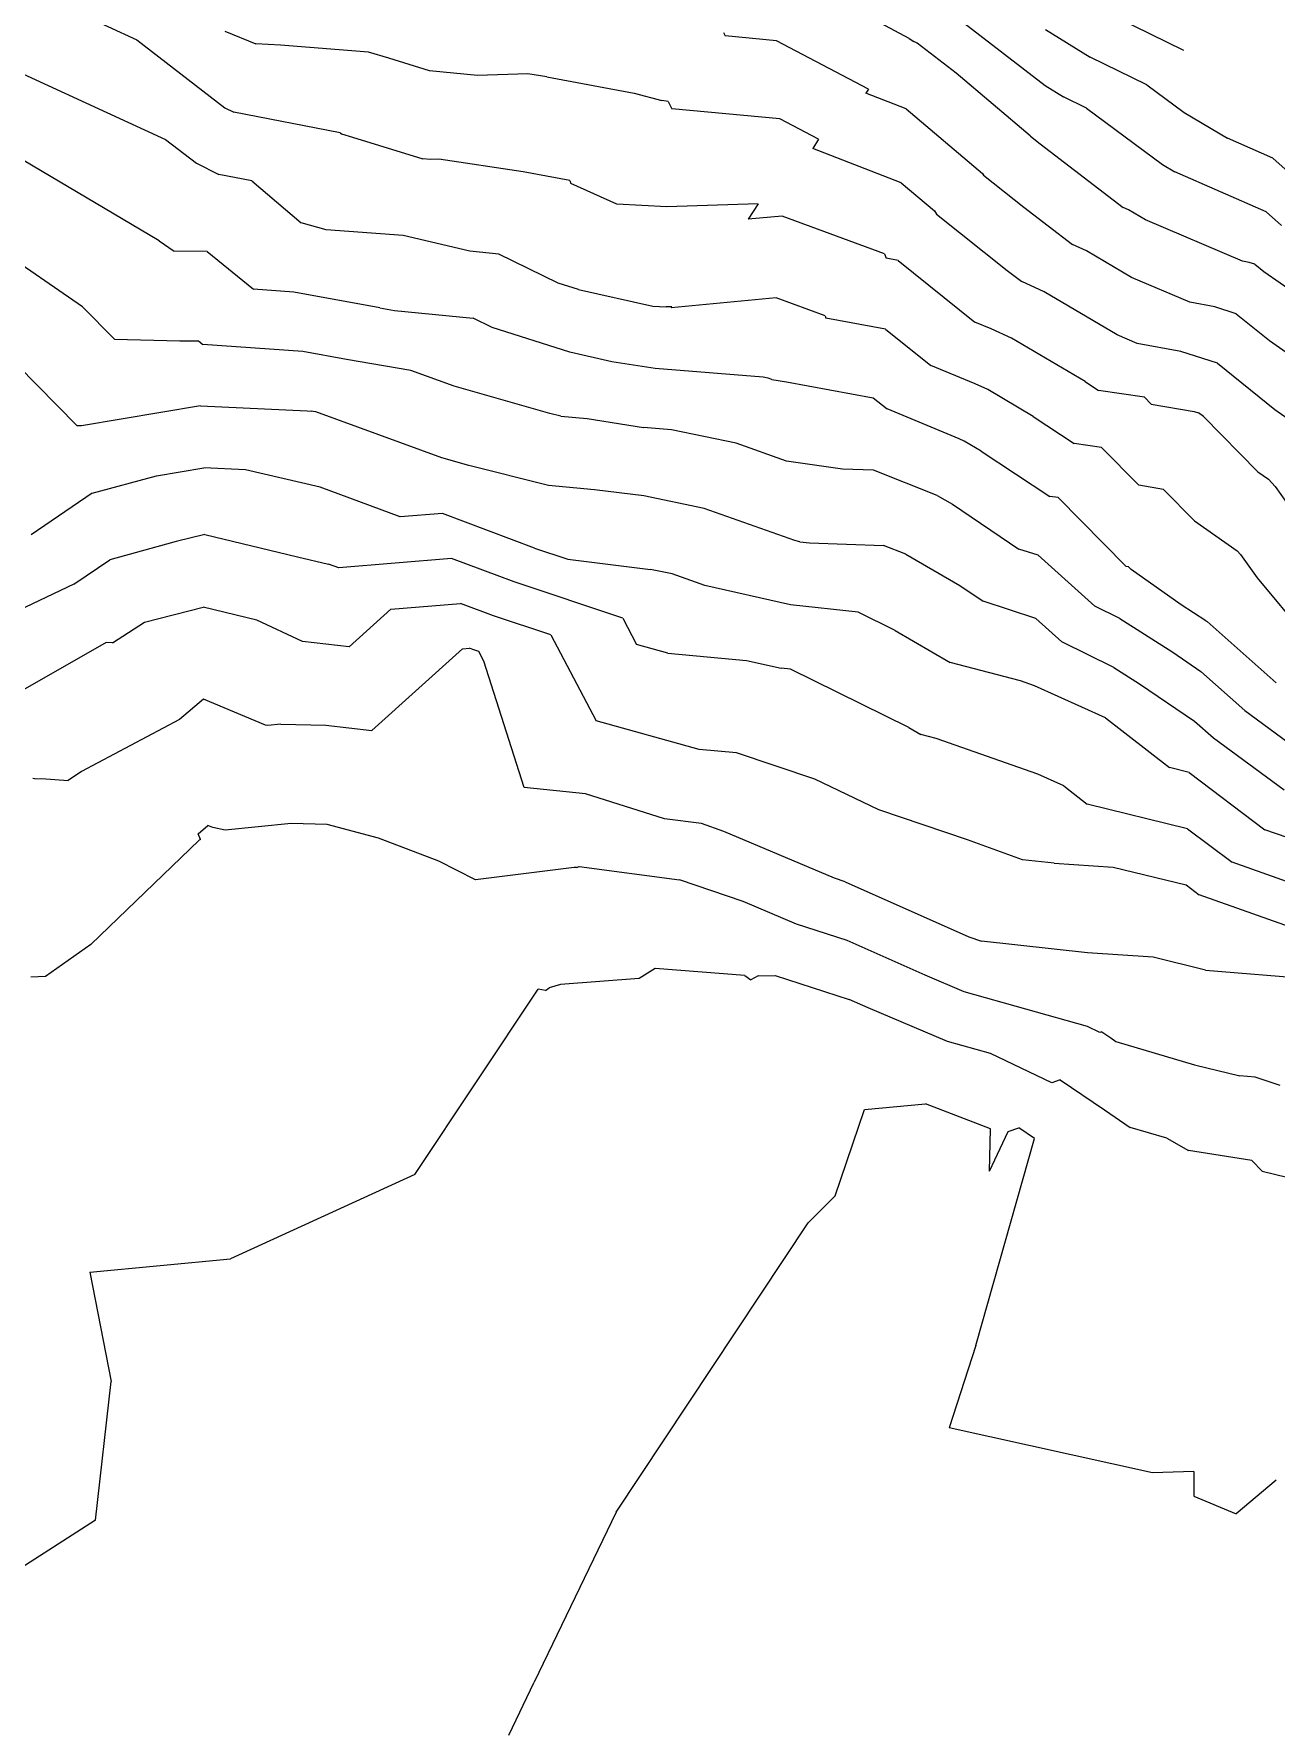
# Model space of a CAD drawing. Header units: metres. Extents: x -1120501 to 1198934, y -4928884 to 66998.
# Drawn here: x 62.3 to 189.1, y -487.8 to -314.7 of the extents above; entities that cross this region are included whole.
import ezdxf

# ---------------------------------------------------------------- set-up
doc = ezdxf.new("R2010")
doc.units = ezdxf.units.M
doc.layers.add('SURF2CONTOURS', color=7, linetype='Continuous', lineweight=0)

msp = doc.modelspace()

# ---------------------------------------------------------------- linework, layer by layer
at = {"color": 7, "lineweight": 0}
msp.add_circle((-684.64, 190.5), 66807.04, dxfattribs=at)
at = {"layer": 'SURF2CONTOURS', "color": 4, "linetype": 'Continuous', "lineweight": -3}
for p, q in [((151.63, -315.18, 252), (138.12, -307.91, 252)), ((81.76, -314.42, 251), (84.91, -315.73, 251)), ((165.54, -314.25, 253), (170.09, -317.08, 253)), ((87.43, -315.86, 251), (84.91, -315.73, 251)), ((96.43, -316.57, 251), (87.43, -315.86, 251)), ((98.51, -317.18, 251), (96.43, -316.57, 251)), ((151.63, -315.18, 252), (152.09, -315.47, 252)), ((152.45, -315.65, 252), (152.09, -315.47, 252)), ((156.42, -318.71, 252), (152.45, -315.65, 252)), ((59.45, -318, 250), (75.71, -325.46, 250)), ((102.65, -318.46, 251), (98.51, -317.18, 251)), ((175.88, -319.91, 253), (170.09, -317.08, 253)), ((107.54, -318.96, 251), (102.65, -318.46, 251)), ((112.7, -318.78, 251), (107.54, -318.96, 251)), ((114.63, -319.07, 251), (112.7, -318.78, 251)), ((114.63, -319.07, 251), (123.54, -320.75, 251)), ((163.98, -325.11, 252), (156.42, -318.71, 252)), ((175.88, -319.91, 253), (179.68, -322.72, 253)), ((123.54, -320.75, 251), (126.36, -321.49, 251)), ((127.03, -321.61, 251), (126.36, -321.49, 251)), ((127.03, -321.61, 251), (127.38, -322.34, 251)), ((138.4, -323.38, 251), (127.38, -322.34, 251)), ((142.35, -325.45, 251), (138.4, -323.38, 251)), ((179.68, -322.72, 253), (184.12, -325.35, 253)), ((163.98, -325.11, 252), (164, -325.15, 252)), ((164, -325.15, 252), (164.98, -325.93, 252)), ((188.73, -327.38, 253), (184.12, -325.35, 253)), ((75.71, -325.46, 250), (78.85, -327.88, 250)), ((142.35, -325.45, 251), (141.78, -326.39, 251)), ((150.81, -329.88, 251), (141.78, -326.39, 251)), ((164.98, -325.93, 252), (173.48, -332.4, 252)), ((78.85, -327.88, 250), (81.13, -329.05, 250)), ((188.73, -327.38, 253), (192.8, -330.98, 253)), ((67.22, -342.54, 249), (48.36, -329.59, 249)), ((84.53, -329.7, 250), (81.13, -329.05, 250)), ((84.53, -329.7, 250), (89.54, -333.98, 250)), ((150.81, -329.88, 251), (154.22, -332.77, 251)), ((92.11, -334.7, 250), (89.54, -333.98, 250)), ((154.22, -332.77, 251), (154.4, -333.08, 251)), ((154.4, -333.08, 251), (161.64, -338.84, 251)), ((174.01, -332.64, 252), (173.48, -332.4, 252)), ((175.74, -333.66, 252), (174.01, -332.64, 252)), ((185.64, -337.89, 252), (175.74, -333.66, 252)), ((99.96, -335.28, 250), (92.11, -334.7, 250)), ((106.77, -336.87, 250), (99.96, -335.28, 250)), ((109.74, -337.17, 250), (106.77, -336.87, 250)), ((115.77, -340.12, 250), (109.74, -337.17, 250)), ((161.64, -338.84, 251), (163.11, -339.95, 251)), ((186.34, -338.01, 252), (185.64, -337.89, 252)), ((186.92, -338.2, 252), (186.34, -338.01, 252)), ((186.92, -338.2, 252), (187.83, -338.94, 252)), ((187.83, -338.94, 252), (198.22, -346.19, 252)), ((117.85, -340.78, 250), (115.77, -340.12, 250)), ((117.85, -340.78, 250), (125.45, -342.49, 250)), ((165.4, -341.01, 251), (163.11, -339.95, 251)), ((67.22, -342.54, 249), (70.49, -345.86, 249)), ((125.45, -342.49, 250), (126.81, -342.56, 250)), ((127.38, -342.54, 250), (126.81, -342.56, 250)), ((138.04, -341.64, 250), (127.32, -342.64, 250)), ((127.38, -342.54, 250), (127.32, -342.64, 250)), ((143.03, -343.48, 250), (138.04, -341.64, 250)), ((172.87, -345.42, 251), (165.4, -341.01, 251)), ((143.03, -343.48, 250), (143.11, -343.69, 250)), ((149.22, -344.83, 250), (143.11, -343.69, 250)), ((70.49, -345.86, 249), (77.15, -346.01, 249)), ((77.15, -346.01, 249), (79.07, -346.03, 249)), ((79.07, -346.03, 249), (79.5, -346.38, 249)), ((149.22, -344.83, 250), (153.84, -348.54, 250)), ((174.91, -346.29, 251), (172.87, -345.42, 251)), ((89.71, -347.11, 249), (79.5, -346.38, 249)), ((94.18, -347.94, 249), (89.71, -347.11, 249)), ((179.35, -347.1, 251), (174.91, -346.29, 251)), ((183.08, -348.31, 251), (179.35, -347.1, 251)), ((100.75, -349.04, 249), (94.18, -347.94, 249)), ((105.18, -350.65, 249), (100.75, -349.04, 249)), ((158.37, -350.42, 250), (153.84, -348.54, 250)), ((183.08, -348.31, 251), (188.94, -353.02, 251)), ((114.92, -353.42, 249), (105.18, -350.65, 249)), ((159.65, -351, 250), (158.37, -350.42, 250)), ((164.27, -353.73, 250), (159.65, -351, 250)), ((188.94, -353.02, 251), (191.57, -354.85, 251)), ((116.06, -353.71, 249), (114.92, -353.42, 249)), ((116.06, -353.71, 249), (118.75, -353.96, 249)), ((118.75, -353.96, 249), (124.51, -354.86, 249)), ((164.27, -353.73, 250), (168.46, -356.49, 250)), ((127.35, -355.09, 249), (124.51, -354.86, 249)), ((133.95, -356.46, 249), (127.35, -355.09, 249)), ((139.1, -358.31, 249), (133.95, -356.46, 249)), ((171.24, -356.9, 250), (168.46, -356.49, 250)), ((171.24, -356.9, 250), (175.06, -360.75, 250)), ((68.22, -361.57, 248), (74.78, -359.79, 248)), ((74.78, -359.79, 248), (79.6, -358.97, 248)), ((83.87, -359.18, 248), (79.6, -358.97, 248)), ((91.49, -360.95, 248), (83.87, -359.18, 248)), ((144.81, -359.12, 249), (139.1, -358.31, 249)), ((147.99, -359.23, 249), (144.81, -359.12, 249)), ((154.49, -361.79, 249), (147.99, -359.23, 249)), ((68.22, -361.57, 248), (62, -365.82, 248)), ((99.64, -363.99, 248), (91.49, -360.95, 248)), ((177.6, -361.18, 250), (175.06, -360.75, 250)), ((177.6, -361.18, 250), (180.75, -364.37, 250)), ((154.49, -361.79, 249), (156.05, -362.7, 249)), ((156.05, -362.7, 249), (162.83, -367.26, 249)), ((103.98, -363.63, 248), (99.64, -363.99, 248)), ((113.38, -367.17, 248), (103.98, -363.63, 248)), ((180.75, -364.37, 250), (185.11, -367.45, 250)), ((113.38, -367.17, 248), (116.76, -368.29, 248)), ((116.76, -368.29, 248), (125.21, -369.36, 248)), ((164.78, -367.9, 249), (162.83, -367.26, 249)), ((164.78, -367.9, 249), (170.59, -373.1, 249)), ((185.11, -367.45, 250), (185.45, -367.82, 250)), ((185.45, -367.82, 250), (187.14, -370.21, 250)), ((127.43, -369.81, 248), (125.21, -369.36, 248)), ((130.76, -371, 248), (127.43, -369.81, 248)), ((187.14, -370.21, 250), (192.02, -376.06, 250)), ((139.5, -372.97, 248), (130.76, -371, 248)), ((73.54, -374.72, 247), (79.54, -373.2, 247)), ((85.03, -374.52, 247), (79.54, -373.2, 247)), ((94.46, -377.24, 247), (98.71, -373.4, 247)), ((98.71, -373.4, 247), (105.82, -372.81, 247)), ((109.19, -374.07, 247), (105.82, -372.81, 247)), ((146.4, -373.71, 248), (139.5, -372.97, 248)), ((150.18, -375.56, 248), (146.4, -373.71, 248)), ((173.12, -374.35, 249), (170.59, -373.1, 249)), ((70.3, -376.84, 247), (73.54, -374.72, 247)), ((89.7, -376.69, 247), (85.03, -374.52, 247)), ((115.04, -376.03, 247), (109.19, -374.07, 247)), ((150.18, -375.56, 248), (155.8, -378.85, 248)), ((173.12, -374.35, 249), (178.53, -377.8, 249)), ((69.64, -376.79, 247), (59.24, -382.75, 247)), ((70.3, -376.84, 247), (69.64, -376.79, 247)), ((94.46, -377.24, 247), (89.7, -376.69, 247)), ((115.04, -376.03, 247), (119.66, -384.79, 247)), ((162.99, -380.72, 248), (155.8, -378.85, 248)), ((178.53, -377.8, 249), (181.4, -379.75, 249)), ((164.4, -381.22, 248), (162.99, -380.72, 248)), ((181.4, -379.75, 249), (185.88, -383.74, 249)), ((171.67, -384.5, 248), (164.4, -381.22, 248)), ((185.88, -383.74, 249), (190.29, -386.98, 249)), ((130.19, -387.71, 247), (119.66, -384.79, 247)), ((171.67, -384.5, 248), (178.21, -389.57, 248)), ((134, -388.06, 247), (130.19, -387.71, 247)), ((141.99, -390.74, 247), (134, -388.06, 247)), ((148.52, -393.88, 247), (141.99, -390.74, 247)), ((180.22, -390.06, 248), (178.21, -389.57, 248)), ((180.22, -390.06, 248), (187.94, -395.9, 248)), ((157.58, -396.95, 247), (148.52, -393.88, 247)), ((79.02, -396.33, 246), (80.03, -395.47, 246)), ((79.26, -396.9, 246), (79.02, -396.33, 246)), ((80.54, -395.68, 246), (80.03, -395.47, 246)), ((81.8, -395.95, 246), (80.54, -395.68, 246)), ((88.53, -395.27, 246), (81.8, -395.95, 246)), ((92.22, -395.36, 246), (88.53, -395.27, 246)), ((97.43, -396.77, 246), (92.22, -395.36, 246)), ((190.21, -396.7, 248), (187.94, -395.9, 248)), ((68.07, -407.61, 246), (79.13, -396.98, 246)), ((79.26, -396.9, 246), (79.13, -396.98, 246)), ((103.59, -399.12, 246), (97.43, -396.77, 246)), ((163.18, -398.96, 247), (157.58, -396.95, 247)), ((107.35, -401.03, 246), (103.59, -399.12, 246)), ((117.41, -399.77, 246), (107.35, -401.03, 246)), ((117.65, -399.75, 246), (117.41, -399.77, 246)), ((117.66, -399.75, 246), (117.65, -399.75, 246)), ((117.66, -399.75, 246), (117.92, -399.67, 246)), ((117.92, -399.67, 246), (128.17, -401, 246)), ((166.42, -399.31, 247), (163.18, -398.96, 247)), ((166.42, -399.31, 247), (172.46, -399.71, 247)), ((172.46, -399.71, 247), (179.89, -401.54, 247)), ((134.67, -403.23, 246), (128.17, -401, 246)), ((140.13, -405.55, 246), (134.67, -403.23, 246)), ((179.89, -401.54, 247), (181.22, -402.55, 247)), ((192.17, -406.42, 247), (181.22, -402.55, 247)), ((145.3, -407.22, 246), (140.13, -405.55, 246)), ((68.07, -407.61, 246), (63.44, -410.89, 246)), ((153.24, -410.75, 246), (145.3, -407.22, 246)), ((63.44, -410.89, 246), (61.96, -410.95, 246)), ((157.23, -412.44, 246), (153.24, -410.75, 246)), ((169.83, -415.98, 246), (157.23, -412.44, 246)), ((171.1, -416.58, 246), (169.83, -415.98, 246)), ((171.28, -416.52, 246), (171.1, -416.58, 246)), ((171.28, -416.52, 246), (172.19, -417.15, 246)), ((172.19, -417.15, 246), (172.73, -417.51, 246)), ((172.73, -417.51, 246), (180.76, -419.88, 246)), ((180.76, -419.88, 246), (185.38, -421.01, 246)), ((186.94, -421.14, 246), (185.38, -421.01, 246)), ((189.51, -422.01, 246), (186.94, -421.14, 246)), ((147.07, -424.45, 245), (153.29, -423.88, 245)), ((159.92, -426.43, 245), (153.29, -423.88, 245)), ((144.05, -433.25, 245), (147.07, -424.45, 245)), ((158.44, -448.52, 245), (164.41, -427.41, 245)), ((159.82, -430.73, 245), (159.92, -426.43, 245)), ((159.82, -430.73, 245), (161.72, -426.7, 245)), ((161.72, -426.7, 245), (162.82, -426.33, 245)), ((164.41, -427.41, 245), (162.82, -426.33, 245)), ((144.05, -433.25, 245), (141.31, -436, 245)), ((121.72, -465.54, 245), (141.31, -436, 245)), ((158.44, -448.52, 245), (155.69, -456.93, 245)), ((176.46, -461.51, 245), (155.69, -456.93, 245)), ((180.67, -461.38, 245), (176.46, -461.51, 245)), ((180.67, -461.38, 245), (180.69, -463.92, 245)), ((189.08, -462.26, 245), (185, -465.72, 245)), ((121.72, -465.54, 245), (113.35, -482.88, 245)), ((180.69, -463.92, 245), (185, -465.72, 245)), ((110.74, -488.28, 245), (113.35, -482.88, 245))]:
    msp.add_line(p, q, dxfattribs=at)
at = {"layer": 'SURF2CONTOURS', "color": 2, "linetype": 'Continuous', "lineweight": -3}
for p, q in [((66.85, -312.6, 250.5), (72.77, -315.32, 250.5)), ((156.76, -313.23, 252.5), (165.52, -319.98, 252.5)), ((172.81, -313.04, 253.5), (179.62, -316.36, 253.5)), ((132.67, -314.56, 251.5), (132.84, -314.9, 251.5)), ((138.06, -315.4, 251.5), (132.84, -314.9, 251.5)), ((72.77, -315.32, 250.5), (81.77, -322.23, 250.5)), ((147.46, -320.33, 251.5), (138.06, -315.4, 251.5)), ((165.52, -319.98, 252.5), (167.37, -321.13, 252.5)), ((147.46, -320.33, 251.5), (147.21, -320.76, 251.5)), ((151.33, -322.35, 251.5), (147.21, -320.76, 251.5)), ((169.73, -322.28, 252.5), (167.37, -321.13, 252.5)), ((81.77, -322.23, 250.5), (82.66, -322.69, 250.5)), ((93.54, -324.79, 250.5), (82.66, -322.69, 250.5)), ((151.33, -322.35, 251.5), (159.1, -328.94, 251.5)), ((169.73, -322.28, 252.5), (177.48, -328.02, 252.5)), ((93.54, -324.79, 250.5), (93.67, -324.91, 250.5)), ((93.67, -324.91, 250.5), (94.8, -325.22, 250.5)), ((94.8, -325.22, 250.5), (101.96, -327.44, 250.5)), ((75.04, -335.81, 249.5), (61.1, -327.55, 249.5)), ((102.75, -327.52, 250.5), (101.96, -327.44, 250.5)), ((103.59, -327.49, 250.5), (102.75, -327.52, 250.5)), ((112.23, -328.78, 250.5), (103.59, -327.49, 250.5)), ((116.98, -329.67, 250.5), (112.23, -328.78, 250.5)), ((177.48, -328.02, 252.5), (178.75, -328.77, 252.5)), ((188.05, -332.87, 252.5), (178.75, -328.77, 252.5)), ((116.98, -329.67, 250.5), (117.09, -329.98, 250.5)), ((121.78, -332.09, 250.5), (117.09, -329.98, 250.5)), ((159.1, -328.94, 251.5), (159.2, -329.12, 251.5)), ((159.2, -329.12, 251.5), (163.31, -332.38, 251.5)), ((126.87, -332.33, 250.5), (121.78, -332.09, 250.5)), ((136.21, -332.05, 250.5), (126.87, -332.33, 250.5)), ((136.21, -332.05, 250.5), (135.2, -333.62, 250.5)), ((138.64, -333.3, 250.5), (135.2, -333.62, 250.5)), ((149.09, -337.14, 250.5), (138.64, -333.3, 250.5)), ((163.31, -332.38, 251.5), (168.29, -336.18, 251.5)), ((188.05, -332.87, 252.5), (189.63, -334.26, 252.5)), ((75.04, -335.81, 249.5), (76.58, -336.88, 249.5)), ((79.95, -336.91, 249.5), (76.58, -336.88, 249.5)), ((79.95, -336.91, 249.5), (84.69, -340.74, 249.5)), ((149.09, -337.14, 250.5), (149.26, -337.58, 250.5)), ((169.71, -336.83, 251.5), (168.29, -336.18, 251.5)), ((174.31, -339.54, 251.5), (169.71, -336.83, 251.5)), ((150.49, -337.81, 250.5), (149.26, -337.58, 250.5)), ((150.49, -337.81, 250.5), (158.33, -344.11, 250.5)), ((52.52, -340.31, 248.5), (66.69, -354.69, 248.5)), ((88.8, -341.04, 249.5), (84.69, -340.74, 249.5)), ((180.28, -342.09, 251.5), (174.31, -339.54, 251.5)), ((97.57, -342.66, 249.5), (88.8, -341.04, 249.5)), ((97.57, -342.66, 249.5), (99.08, -342.91, 249.5)), ((182.84, -342.55, 251.5), (180.28, -342.09, 251.5)), ((185, -343.25, 251.5), (182.84, -342.55, 251.5)), ((99.08, -342.91, 249.5), (107.1, -343.71, 249.5)), ((109.04, -344.66, 249.5), (107.1, -343.71, 249.5)), ((160, -344.8, 250.5), (158.33, -344.11, 250.5)), ((185, -343.25, 251.5), (188.39, -345.98, 251.5)), ((116.99, -347.19, 249.5), (109.04, -344.66, 249.5)), ((162.08, -345.75, 250.5), (160, -344.8, 250.5)), ((169.58, -350.18, 250.5), (162.08, -345.75, 250.5)), ((188.39, -345.98, 251.5), (194.9, -350.52, 251.5)), ((121.25, -348.15, 249.5), (116.99, -347.19, 249.5)), ((125.7, -348.85, 249.5), (121.25, -348.15, 249.5)), ((136.7, -349.73, 249.5), (125.7, -348.85, 249.5)), ((137.21, -349.84, 249.5), (136.7, -349.73, 249.5)), ((137.61, -349.98, 249.5), (137.21, -349.84, 249.5)), ((137.61, -349.98, 249.5), (139.1, -350.19, 249.5)), ((139.1, -350.19, 249.5), (147.96, -351.85, 249.5)), ((169.58, -350.18, 250.5), (170.94, -351.07, 250.5)), ((175.65, -351.77, 250.5), (170.94, -351.07, 250.5)), ((79.28, -352.64, 248.5), (67.12, -354.7, 248.5)), ((79.28, -352.64, 248.5), (90.16, -353.16, 248.5)), ((147.96, -351.85, 249.5), (149.36, -352.97, 249.5)), ((156.74, -356.03, 249.5), (149.36, -352.97, 249.5)), ((175.65, -351.77, 250.5), (176.34, -352.47, 250.5)), ((176.34, -352.47, 250.5), (180.72, -353.22, 250.5)), ((67.12, -354.7, 248.5), (66.69, -354.69, 248.5)), ((90.16, -353.16, 248.5), (90.62, -353.19, 248.5)), ((90.79, -353.22, 248.5), (90.62, -353.19, 248.5)), ((91.05, -353.26, 248.5), (90.79, -353.22, 248.5)), ((103.92, -357.97, 248.5), (91.05, -353.26, 248.5)), ((180.72, -353.22, 250.5), (181.16, -353.36, 250.5)), ((181.65, -353.75, 250.5), (181.16, -353.36, 250.5)), ((187.23, -359.39, 250.5), (181.65, -353.75, 250.5)), ((157.22, -356.25, 249.5), (156.74, -356.03, 249.5)), ((158.96, -357.28, 249.5), (157.22, -356.25, 249.5)), ((106.67, -358.75, 248.5), (103.92, -357.97, 248.5)), ((158.96, -357.28, 249.5), (165.99, -361.9, 249.5)), ((114.8, -360.78, 248.5), (106.67, -358.75, 248.5)), ((187.23, -359.39, 250.5), (188.29, -360.14, 250.5)), ((119.5, -361.22, 248.5), (114.8, -360.78, 248.5)), ((124.54, -361.85, 248.5), (119.5, -361.22, 248.5)), ((188.29, -360.14, 250.5), (188.99, -360.89, 250.5)), ((188.99, -360.89, 250.5), (192.45, -365.79, 250.5)), ((130.68, -363.11, 248.5), (124.54, -361.85, 248.5)), ((139.94, -366.4, 248.5), (130.68, -363.11, 248.5)), ((166.83, -362.02, 249.5), (165.99, -361.9, 249.5)), ((166.83, -362.02, 249.5), (173.78, -369.03, 249.5)), ((76.79, -366.51, 247.5), (70.01, -368.35, 247.5)), ((79.72, -365.77, 247.5), (76.79, -366.51, 247.5)), ((79.72, -365.77, 247.5), (89.18, -368.05, 247.5)), ((140.45, -366.52, 248.5), (139.94, -366.4, 248.5)), ((140.45, -366.52, 248.5), (141.43, -366.62, 248.5)), ((141.43, -366.62, 248.5), (148.99, -366.89, 248.5)), ((151.29, -367.79, 248.5), (148.99, -366.89, 248.5)), ((66.35, -370.85, 247.5), (70.01, -368.35, 247.5)), ((89.18, -368.05, 247.5), (92.35, -368.79, 247.5)), ((104.9, -368.22, 247.5), (93.4, -369.18, 247.5)), ((111.28, -370.62, 247.5), (104.9, -368.22, 247.5)), ((151.29, -367.79, 248.5), (156.79, -371, 248.5)), ((93.4, -369.18, 247.5), (92.35, -368.79, 247.5)), ((174, -369.07, 249.5), (173.78, -369.03, 249.5)), ((174, -369.07, 249.5), (174.27, -369.34, 249.5)), ((179.39, -372.97, 249.5), (174.27, -369.34, 249.5)), ((66.35, -370.85, 247.5), (58.04, -374.78, 247.5)), ((122.39, -374.33, 247.5), (111.28, -370.62, 247.5)), ((156.79, -371, 248.5), (159.16, -372.59, 248.5)), ((164.54, -374.36, 248.5), (159.16, -372.59, 248.5)), ((181.92, -374.59, 249.5), (179.39, -372.97, 249.5)), ((122.39, -374.33, 247.5), (123.79, -377, 247.5)), ((164.54, -374.36, 248.5), (167.2, -376.73, 248.5)), ((181.92, -374.59, 249.5), (182.04, -374.67, 249.5)), ((182.04, -374.67, 249.5), (189.08, -380.93, 249.5)), ((126.99, -377.88, 247.5), (123.79, -377, 247.5)), ((172.53, -379.36, 248.5), (167.2, -376.73, 248.5)), ((96.78, -385.79, 246.5), (106.02, -377.46, 246.5)), ((106.02, -377.46, 246.5), (106.75, -377.39, 246.5)), ((107.09, -377.52, 246.5), (106.75, -377.39, 246.5)), ((107.69, -377.72, 246.5), (107.09, -377.52, 246.5)), ((108.21, -378.71, 246.5), (107.69, -377.72, 246.5)), ((112.3, -391.58, 246.5), (108.21, -378.71, 246.5)), ((126.99, -377.88, 247.5), (135.03, -378.63, 247.5)), ((135.03, -378.63, 247.5), (138.56, -379.43, 247.5)), ((139.49, -379.53, 247.5), (138.56, -379.43, 247.5)), ((151.59, -385.46, 247.5), (139.49, -379.53, 247.5)), ((172.53, -379.36, 248.5), (175.13, -381.02, 248.5)), ((175.13, -381.02, 248.5), (180.75, -384.82, 248.5)), ((79.59, -382.59, 246.5), (77.14, -384.67, 246.5)), ((85.92, -385.22, 246.5), (79.59, -382.59, 246.5)), ((77.14, -384.67, 246.5), (67.14, -389.97, 246.5)), ((86.16, -385.28, 246.5), (85.92, -385.22, 246.5)), ((87.48, -385.14, 246.5), (86.16, -385.28, 246.5)), ((87.48, -385.14, 246.5), (92.08, -385.25, 246.5)), ((92.08, -385.25, 246.5), (96.78, -385.79, 246.5)), ((151.59, -385.46, 247.5), (152.82, -386.18, 247.5)), ((180.75, -384.82, 248.5), (182.68, -386.54, 248.5)), ((154.39, -386.59, 247.5), (152.82, -386.18, 247.5)), ((164.76, -390.24, 247.5), (154.39, -386.59, 247.5)), ((182.68, -386.54, 248.5), (189.89, -391.84, 248.5)), ((62.36, -390.7, 246.5), (62.14, -390.69, 246.5)), ((62.36, -390.7, 246.5), (63.03, -390.67, 246.5)), ((63.03, -390.67, 246.5), (65.78, -390.87, 246.5)), ((67.14, -389.97, 246.5), (65.78, -390.87, 246.5)), ((167.41, -391.43, 247.5), (164.76, -390.24, 247.5)), ((118.58, -392.24, 246.5), (112.3, -391.58, 246.5)), ((126.65, -394.79, 246.5), (118.58, -392.24, 246.5)), ((167.41, -391.43, 247.5), (169.8, -393.28, 247.5)), ((180.05, -395.8, 247.5), (169.8, -393.28, 247.5)), ((130.41, -395.28, 246.5), (126.65, -394.79, 246.5)), ((132.71, -396.07, 246.5), (130.41, -395.28, 246.5)), ((143.98, -400.85, 246.5), (132.71, -396.07, 246.5)), ((180.05, -395.8, 247.5), (184.58, -399.22, 247.5)), ((191.19, -401.56, 247.5), (184.58, -399.22, 247.5)), ((145.1, -401.22, 246.5), (143.98, -400.85, 246.5)), ((145.1, -401.22, 246.5), (157.7, -406.82, 246.5)), ((157.7, -406.82, 246.5), (158.99, -407.28, 246.5)), ((169.83, -408.46, 246.5), (158.99, -407.28, 246.5)), ((125.68, -410.07, 245.5), (124.04, -411.08, 245.5)), ((134.84, -410.79, 245.5), (125.68, -410.07, 245.5)), ((176.54, -408.91, 246.5), (169.83, -408.46, 246.5)), ((181.87, -410.22, 246.5), (176.54, -408.91, 246.5)), ((116.01, -411.71, 245.5), (114.88, -412.03, 245.5)), ((124.04, -411.08, 245.5), (116.01, -411.71, 245.5)), ((134.84, -410.79, 245.5), (135.47, -411.21, 245.5)), ((136.19, -410.82, 245.5), (135.47, -411.21, 245.5)), ((136.19, -410.82, 245.5), (137.95, -410.78, 245.5)), ((137.95, -410.78, 245.5), (145.49, -413.22, 245.5)), ((181.87, -410.22, 246.5), (192.72, -411.13, 246.5)), ((101.15, -431.1, 245.5), (113.73, -412.18, 245.5)), ((114.49, -412.3, 245.5), (113.73, -412.18, 245.5)), ((114.49, -412.3, 245.5), (114.88, -412.03, 245.5)), ((147.45, -414.09, 245.5), (145.49, -413.22, 245.5)), ((155.53, -417.5, 245.5), (147.45, -414.09, 245.5)), ((159.92, -418.74, 245.5), (155.53, -417.5, 245.5)), ((166.18, -421.72, 245.5), (159.92, -418.74, 245.5)), ((167.05, -421.43, 245.5), (166.18, -421.72, 245.5)), ((167.05, -421.43, 245.5), (171.55, -424.5, 245.5)), ((171.55, -424.5, 245.5), (174.17, -426.28, 245.5)), ((177.94, -427.39, 245.5), (174.17, -426.28, 245.5)), ((177.94, -427.39, 245.5), (180.13, -428.65, 245.5)), ((186.59, -429.66, 245.5), (180.13, -428.65, 245.5)), ((186.59, -429.66, 245.5), (187.67, -430.73, 245.5)), ((187.67, -430.73, 245.5), (196.9, -433.03, 245.5)), ((101.15, -431.1, 245.5), (82.33, -439.69, 245.5)), ((67.98, -441.06, 245.5), (82.33, -439.69, 245.5)), ((67.98, -441.06, 245.5), (70.14, -452.19, 245.5)), ((68.54, -466.36, 245.5), (70.14, -452.19, 245.5)), ((68.54, -466.36, 245.5), (45.32, -481.29, 245.5))]:
    msp.add_line(p, q, dxfattribs=at)

doc.saveas('drawing.dxf')
